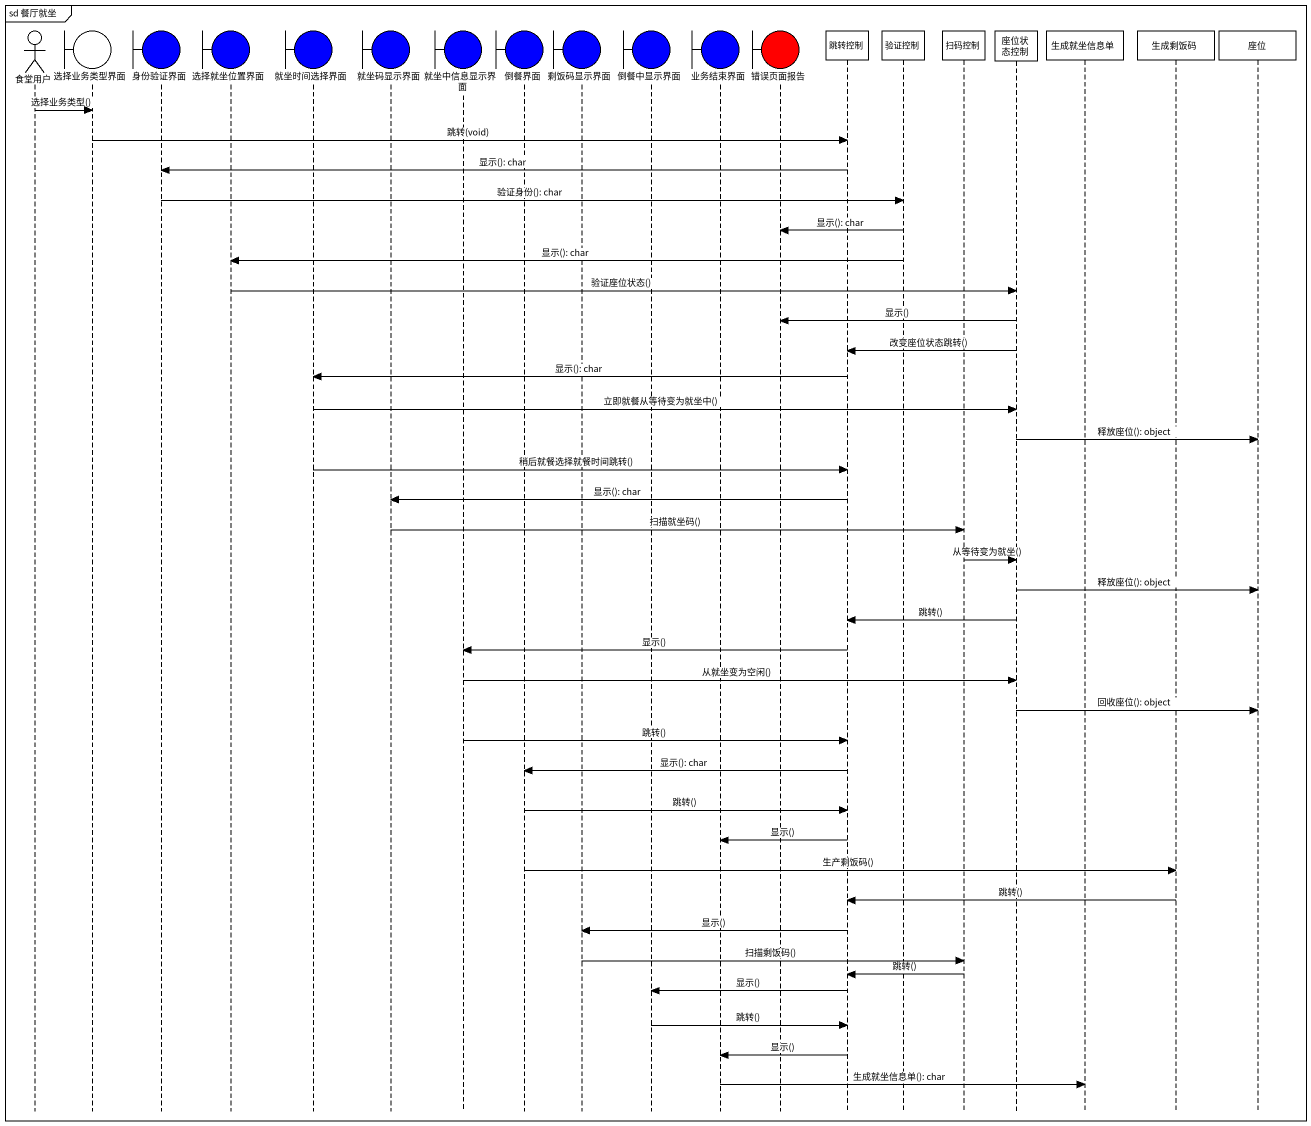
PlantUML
@startuml
mainframe sd 餐厅就坐
hide footbox
actor 食堂用户
boundary 选择业务类型界面
boundary 身份验证界面 #0000FF
boundary 选择就坐位置界面 #0000FF
boundary 就坐时间选择界面 #0000FF
boundary 就坐码显示界面 #0000FF
boundary 就坐中信息显示界面 #0000FF
boundary 倒餐界面 #0000FF
boundary 剩饭码显示界面 #0000FF
boundary 倒餐中显示界面 #0000FF
boundary 业务结束界面 #0000FF
boundary 错误页面报告 #FF0000
participant 跳转控制
participant 验证控制
participant 扫码控制
participant 座位状态控制
participant 生成就坐信息单
participant 生成剩饭码
participant 座位

食堂用户 -> 选择业务类型界面 : 选择业务类型()
选择业务类型界面 -> 跳转控制 : 跳转(void)
跳转控制 -> 身份验证界面 : 显示(): char
身份验证界面 -> 验证控制 : 验证身份(): char
验证控制 -> 错误页面报告 : 显示(): char
验证控制 -> 选择就坐位置界面 : 显示(): char
选择就坐位置界面 -> 座位状态控制 : 验证座位状态()
座位状态控制 -> 错误页面报告 : 显示()
座位状态控制 -> 跳转控制 : 改变座位状态跳转()
跳转控制 -> 就坐时间选择界面 : 显示(): char
就坐时间选择界面 -> 座位状态控制 : 立即就餐从等待变为就坐中()
座位状态控制 -> 座位 : 释放座位(): object
就坐时间选择界面 -> 跳转控制 : 稍后就餐选择就餐时间跳转()
跳转控制 -> 就坐码显示界面 : 显示(): char
就坐码显示界面 -> 扫码控制 : 扫描就坐码()
扫码控制 -> 座位状态控制 : 从等待变为就坐()
座位状态控制 -> 座位 : 释放座位(): object
座位状态控制 -> 跳转控制 : 跳转()
跳转控制 -> 就坐中信息显示界面 : 显示()
就坐中信息显示界面 -> 座位状态控制 : 从就坐变为空闲()
座位状态控制 -> 座位 : 回收座位(): object
就坐中信息显示界面 -> 跳转控制 : 跳转()
跳转控制 -> 倒餐界面 : 显示(): char
倒餐界面 -> 跳转控制 : 跳转()
跳转控制 -> 业务结束界面 : 显示()
倒餐界面 -> 生成剩饭码 : 生产剩饭码()
生成剩饭码 -> 跳转控制 : 跳转()
跳转控制 -> 剩饭码显示界面 : 显示()
剩饭码显示界面 -> 扫码控制 : 扫描剩饭码()
扫码控制 -> 跳转控制 : 跳转()
跳转控制 -> 倒餐中显示界面 : 显示()
倒餐中显示界面 -> 跳转控制 : 跳转()
跳转控制 -> 业务结束界面 : 显示()
业务结束界面 -> 生成就坐信息单 : 生成就坐信息单(): char
@enduml
